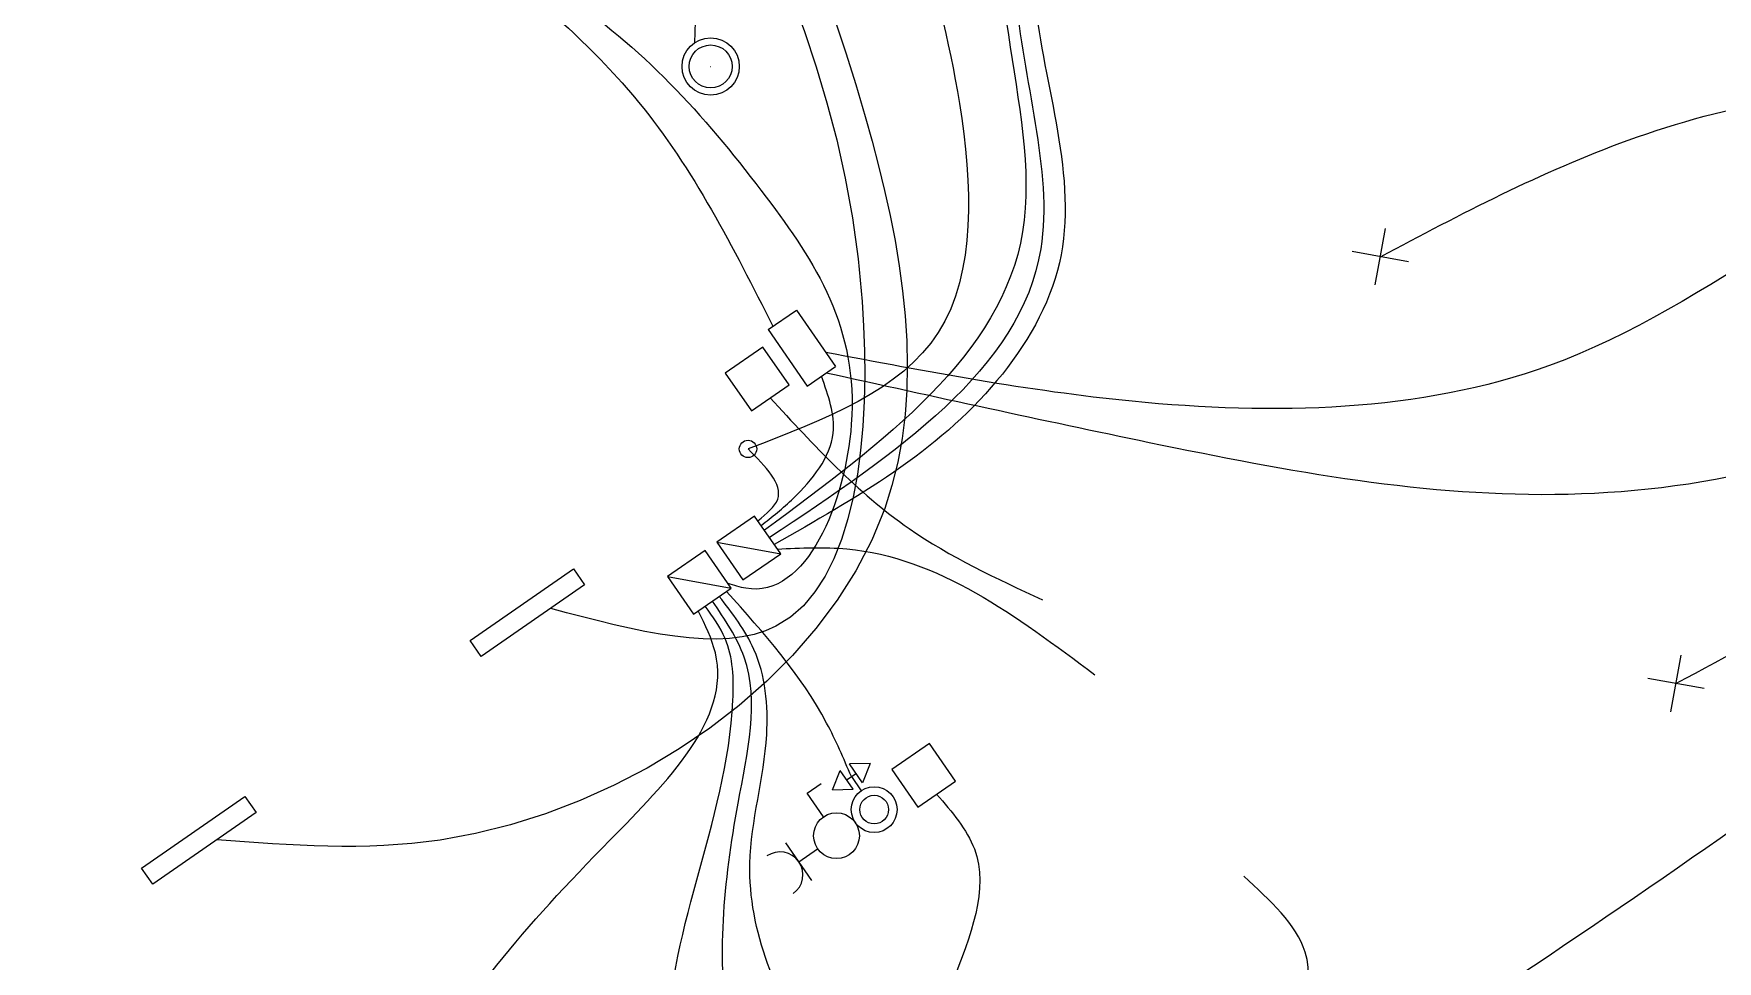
# Model space of a CAD drawing. Header units: metres. Extents: x 2747662.9 to 2747731.3, y 1250221.9 to 1250283.3.
# Drawn here: x 2747714.25 to 2747720.13, y 1250247 to 1250250.24 of the extents above; entities that cross this region are included whole.
import ezdxf

# ---------------------------------------------------------------- set-up
doc = ezdxf.new("R2010")
doc.units = ezdxf.units.M
doc.header["$MEASUREMENT"] = 0
doc.linetypes.add('EL_Boden', pattern=[900, 600, -300])
doc.layers.add('___elektro', color=7, linetype='Continuous')

msp = doc.modelspace()

# ---------------------------------------------------------------- linework, layer by layer
at = {"color": 30, "linetype": 'Continuous', "lineweight": 0, "true_color": 0xff8d1c}
msp.add_line((2747716.7493, 1250248.7896), (2747716.7493, 1250248.7896), dxfattribs=at)
msp.add_line((2747716.7493, 1250248.7896), (2747716.7493, 1250248.7896), dxfattribs=at)
for points in [[(2747715.7784, 1250248.1209), (2747716.1394, 1250248.3712)], [(2747716.1394, 1250248.3712), (2747716.1784, 1250248.3149)], [(2747716.1784, 1250248.3149), (2747715.8174, 1250248.0646)], [(2747715.8174, 1250248.0646), (2747715.7784, 1250248.1209)], [(2747714.6314, 1250247.3263), (2747714.9923, 1250247.5766)], [(2747714.9923, 1250247.5766), (2747715.0313, 1250247.5203)], [(2747715.0313, 1250247.5203), (2747714.6704, 1250247.27)], [(2747714.6704, 1250247.27), (2747714.6314, 1250247.3263)]]:
    msp.add_lwpolyline(points, dxfattribs=at)
msp.add_circle((2747716.7493, 1250248.7896), 0.0303, dxfattribs=at)
msp.add_circle((2747716.7493, 1250248.7896), 0.0303, dxfattribs=at)
at = {"color": 30, "linetype": 'EL_Boden', "lineweight": 0, "true_color": 0xff8d1c}
for points, knots in [([(2747716.2293, 1250252.3922), (2747716.3231, 1250252.1405), (2747716.417, 1250251.8889), (2747716.5158, 1250251.6416), (2747716.7384, 1250251.0847), (2747716.9864, 1250250.5499), (2747717.1589, 1250249.9503), (2747717.2895, 1250249.4963), (2747717.3768, 1250249.0051), (2747717.2268, 1250248.582), (2747717.0147, 1250247.9838), (2747716.3283, 1250247.5215), (2747715.6742, 1250247.4244), (2747715.4108, 1250247.3853), (2747715.1526, 1250247.4053), (2747714.8944, 1250247.4254)], [0, 0, 0, 0, 1, 1, 1, 2, 2, 2, 3, 3, 3, 4, 4, 4, 5, 5, 5, 5]), ([(2747716.1092, 1250252.3382), (2747716.2346, 1250251.9824), (2747716.3601, 1250251.6266), (2747716.5018, 1250251.2919), (2747716.7668, 1250250.6661), (2747717.0887, 1250250.1138), (2747717.1479, 1250249.3048), (2747717.1811, 1250248.8506), (2747717.1315, 1250248.3154), (2747716.847, 1250248.1709), (2747716.6556, 1250248.0736), (2747716.3578, 1250248.1532), (2747716.0601, 1250248.2328)], [0, 0, 0, 0, 1, 1, 1, 2, 2, 2, 3, 3, 3, 4, 4, 4, 4]), ([(2747717.3404, 1250250.6249), (2747717.396, 1250250.4226), (2747717.4516, 1250250.2204), (2747717.4876, 1250249.996), (2747717.5325, 1250249.7169), (2747717.547, 1250249.4037), (2747717.4139, 1250249.1959), (2747717.2848, 1250248.9944), (2747717.0171, 1250248.892), (2747716.7493, 1250248.7896)], [0, 0, 0, 0, 1, 1, 1, 2, 2, 2, 3, 3, 3, 3])]:
    msp.add_open_spline(points, degree=3, knots=knots, dxfattribs=at)
at = {"color": 30, "linetype": 'Continuous', "lineweight": 0, "true_color": 0xff8d1c}
for points, knots in [([(2747715.7958, 1250251.3137), (2747716.0155, 1250251.2937), (2747716.2351, 1250251.2738), (2747716.369, 1250251.1718), (2747716.592, 1250251.002), (2747716.5771, 1250250.6047), (2747716.5621, 1250250.2074)], [0, 0, 0, 0, 1, 1, 1, 2, 2, 2, 2]), ([(2747710.549, 1250247.0192), (2747710.5254, 1250247.0944), (2747710.5018, 1250247.1697), (2747710.49, 1250247.2435), (2747710.403, 1250247.7872), (2747710.954, 1250248.2547), (2747711.4106, 1250248.682), (2747711.8478, 1250249.0911), (2747712.1984, 1250249.4634), (2747712.5929, 1250249.8115), (2747713.1887, 1250250.3374), (2747713.8844, 1250250.8081), (2747714.5801, 1250251.2789)], [0, 0, 0, 0, 1, 1, 1, 2, 2, 2, 3, 3, 3, 4, 4, 4, 4]), ([(2747717.6964, 1250250.9881), (2747717.6694, 1250250.9713), (2747717.6424, 1250250.9546), (2747717.6274, 1250250.9308), (2747717.608, 1250250.9001), (2747717.6085, 1250250.8577), (2747717.6095, 1250250.8164), (2747717.6144, 1250250.6084), (2747717.6302, 1250250.4282), (2747717.6586, 1250250.2356), (2747717.6923, 1250250.0078), (2747717.7436, 1250249.7627), (2747717.7084, 1250249.5481), (2747717.6382, 1250249.1191), (2747717.2223, 1250248.8125), (2747716.8065, 1250248.5059)], [0, 0, 0, 0, 1, 1, 1, 2, 2, 2, 3, 3, 3, 4, 4, 4, 5, 5, 5, 5]), ([(2747717.7406, 1250250.9241), (2747717.7137, 1250250.9086), (2747717.6869, 1250250.8932), (2747717.6704, 1250250.8722), (2747717.629, 1250250.8196), (2747717.653, 1250250.7322), (2747717.6655, 1250250.6532), (2747717.6813, 1250250.5533), (2747717.6789, 1250250.4668), (2747717.6852, 1250250.3768), (2747717.7054, 1250250.0871), (2747717.8158, 1250249.7611), (2747717.7719, 1250249.4888), (2747717.7037, 1250249.0665), (2747717.2641, 1250248.7732), (2747716.8245, 1250248.48)], [0, 0, 0, 0, 1, 1, 1, 2, 2, 2, 3, 3, 3, 4, 4, 4, 5, 5, 5, 5]), ([(2747717.7848, 1250250.8601), (2747717.7578, 1250250.8422), (2747717.7308, 1250250.8243), (2747717.7163, 1250250.8008), (2747717.6869, 1250250.7532), (2747717.709, 1250250.6825), (2747717.7222, 1250250.6172), (2747717.7409, 1250250.5249), (2747717.742, 1250250.4431), (2747717.7505, 1250250.3593), (2747717.7807, 1250250.0609), (2747717.9047, 1250249.7358), (2747717.837, 1250249.4401), (2747717.8027, 1250249.2908), (2747717.7197, 1250249.149), (2747717.6189, 1250249.0282), (2747717.4101, 1250248.7778), (2747717.1254, 1250248.6172), (2747716.8407, 1250248.4566)], [0, 0, 0, 0, 1, 1, 1, 2, 2, 2, 3, 3, 3, 4, 4, 4, 5, 5, 5, 6, 6, 6, 6]), ([(2747715.8522, 1250250.4982), (2747716.0346, 1250250.3409), (2747716.2171, 1250250.1835), (2747716.3672, 1250250.0006), (2747716.5585, 1250249.7674), (2747716.6974, 1250249.4927), (2747716.8363, 1250249.2179)], [0, 0, 0, 0, 1, 1, 1, 2, 2, 2, 2]), ([(2747715.8686, 1250250.5097), (2747715.9564, 1250250.4618), (2747716.0442, 1250250.4139), (2747716.1272, 1250250.3589), (2747716.3973, 1250250.1804), (2747716.6173, 1250249.9279), (2747716.8131, 1250249.6685), (2747716.9834, 1250249.443), (2747717.1352, 1250249.2123), (2747717.1101, 1250248.8761), (2747717.09, 1250248.6054), (2747716.9552, 1250248.2664), (2747716.7413, 1250248.3033), (2747716.7211, 1250248.3068), (2747716.7003, 1250248.3136), (2747716.6795, 1250248.3204)], [0, 0, 0, 0, 1, 1, 1, 2, 2, 2, 3, 3, 3, 4, 4, 4, 5, 5, 5, 5]), ([(2747718.958, 1250249.461), (2747719.2389, 1250249.6094), (2747719.5197, 1250249.7577), (2747719.823, 1250249.8674), (2747720.171, 1250249.9933), (2747720.5486, 1250250.0683), (2747720.9087, 1250250.021), (2747721.1048, 1250249.9953), (2747721.2958, 1250249.9333), (2747721.4867, 1250249.8713)], [0, 0, 0, 0, 1, 1, 1, 2, 2, 2, 3, 3, 3, 3]), ([(2747721.6602, 1250249.9915), (2747721.6244, 1250249.9987), (2747721.5885, 1250250.006), (2747721.5525, 1250250.0095), (2747721.4308, 1250250.0215), (2747721.3071, 1250249.9913), (2747721.1884, 1250249.951), (2747720.5907, 1250249.7482), (2747720.1206, 1250249.2894), (2747719.5484, 1250249.081), (2747719.0975, 1250248.9167), (2747718.5831, 1250248.9078), (2747718.0907, 1250248.9562), (2747717.7261, 1250248.9921), (2747717.3735, 1250249.0595), (2747717.0209, 1250249.1268)], [0, 0, 0, 0, 1, 1, 1, 2, 2, 2, 3, 3, 3, 4, 4, 4, 5, 5, 5, 5]), ([(2747721.5715, 1250249.784), (2747721.5957, 1250249.7423), (2747721.6199, 1250249.7006), (2747721.6326, 1250249.6594), (2747721.7024, 1250249.4331), (2747721.4223, 1250249.2251), (2747721.15, 1250249.0675), (2747720.0769, 1250248.4465), (2747719.1255, 1250248.61), (2747718.1506, 1250248.8116), (2747717.7768, 1250248.8889), (2747717.3995, 1250248.9718), (2747717.0222, 1250249.0547)], [0, 0, 0, 0, 1, 1, 1, 2, 2, 2, 3, 3, 3, 4, 4, 4, 4]), ([(2747718.676, 1250246.4441), (2747719.2224, 1250246.8038), (2747719.7689, 1250247.1634), (2747720.2918, 1250247.5352), (2747720.7284, 1250247.8457), (2747721.1487, 1250248.1646), (2747721.4771, 1250248.6512), (2747721.672, 1250248.94), (2747721.8346, 1250249.2877), (2747721.7331, 1250249.5827), (2747721.7058, 1250249.662), (2747721.6595, 1250249.7374), (2747721.6131, 1250249.8129)], [0, 0, 0, 0, 1, 1, 1, 2, 2, 2, 3, 3, 3, 4, 4, 4, 4]), ([(2747719.9902, 1250247.9708), (2747720.3549, 1250248.1654), (2747720.7196, 1250248.36), (2747721.08, 1250248.6136), (2747721.344, 1250248.7993), (2747721.6057, 1250249.0166), (2747721.6805, 1250249.3193), (2747721.7029, 1250249.41), (2747721.7085, 1250249.5084), (2747721.6841, 1250249.5969), (2747721.6647, 1250249.6672), (2747721.6263, 1250249.7313), (2747721.5879, 1250249.7954)], [0, 0, 0, 0, 1, 1, 1, 2, 2, 2, 3, 3, 3, 4, 4, 4, 4]), ([(2747716.7951, 1250248.5222), (2747716.833, 1250248.5524), (2747716.8709, 1250248.5825), (2747716.9077, 1250248.6177), (2747716.9743, 1250248.6811), (2747717.0374, 1250248.7607), (2747717.0467, 1250248.8453), (2747717.0538, 1250248.9094), (2747717.0298, 1250248.9764), (2747717.0059, 1250249.0434)], [0, 0, 0, 0, 1, 1, 1, 2, 2, 2, 3, 3, 3, 3]), ([(2747716.8269, 1250248.9681), (2747716.979, 1250248.8028), (2747717.131, 1250248.6376), (2747717.3116, 1250248.5121), (2747717.4551, 1250248.4124), (2747717.6167, 1250248.3378), (2747717.7782, 1250248.2632)], [0, 0, 0, 0, 1, 1, 1, 2, 2, 2, 2]), ([(2747716.7838, 1250248.5387), (2747716.8135, 1250248.5631), (2747716.8433, 1250248.5876), (2747716.8529, 1250248.6142), (2747716.8718, 1250248.6671), (2747716.8106, 1250248.7283), (2747716.7493, 1250248.7896)], [0, 0, 0, 0, 1, 1, 1, 2, 2, 2, 2]), ([(2747716.8521, 1250248.4402), (2747716.9339, 1250248.4441), (2747717.0157, 1250248.448), (2747717.0948, 1250248.4408), (2747717.4116, 1250248.4122), (2747717.6863, 1250248.2067), (2747717.961, 1250248.0013)], [0, 0, 0, 0, 1, 1, 1, 2, 2, 2, 2]), ([(2747716.6786, 1250245.9357), (2747716.5793, 1250246.1837), (2747716.48, 1250246.4317), (2747716.4706, 1250246.6793), (2747716.4554, 1250247.0814), (2747716.6773, 1250247.4825), (2747716.6967, 1250247.9127), (2747716.7001, 1250247.9869), (2747716.6974, 1250248.062), (2747716.6698, 1250248.1274), (2747716.6528, 1250248.1677), (2747716.6263, 1250248.2043), (2747716.5998, 1250248.2409)], [0, 0, 0, 0, 1, 1, 1, 2, 2, 2, 3, 3, 3, 4, 4, 4, 4]), ([(2747718.4997, 1250244.3537), (2747718.2761, 1250244.581), (2747718.0525, 1250244.8084), (2747717.8189, 1250245.0467), (2747717.3261, 1250245.5493), (2747716.7886, 1250246.1006), (2747716.6816, 1250246.7514), (2747716.6397, 1250247.0063), (2747716.6638, 1250247.2766), (2747716.7149, 1250247.5535), (2747716.7473, 1250247.7293), (2747716.7906, 1250247.9078), (2747716.7358, 1250248.0625), (2747716.7117, 1250248.1309), (2747716.6684, 1250248.1947), (2747716.6251, 1250248.2584)], [0, 0, 0, 0, 1, 1, 1, 2, 2, 2, 3, 3, 3, 4, 4, 4, 5, 5, 5, 5]), ([(2747718.8267, 1250245.3963), (2747718.616, 1250245.511), (2747718.4054, 1250245.6257), (2747718.1916, 1250245.7424), (2747717.742, 1250245.9875), (2747717.2783, 1250246.241), (2747716.9862, 1250246.6696), (2747716.8496, 1250246.8699), (2747716.7505, 1250247.1084), (2747716.7559, 1250247.342), (2747716.7594, 1250247.4912), (2747716.8054, 1250247.6385), (2747716.8145, 1250247.7923), (2747716.8204, 1250247.8941), (2747716.8102, 1250247.9988), (2747716.7701, 1250248.0895), (2747716.7406, 1250248.1564), (2747716.6948, 1250248.2158), (2747716.6491, 1250248.2751)], [0, 0, 0, 0, 1, 1, 1, 2, 2, 2, 3, 3, 3, 4, 4, 4, 5, 5, 5, 6, 6, 6, 6]), ([(2747717.1103, 1250247.6458), (2747717.0832, 1250247.7091), (2747717.0561, 1250247.7723), (2747717.024, 1250247.8325), (2747716.9339, 1250248.0018), (2747716.8041, 1250248.1472), (2747716.6744, 1250248.2926)], [0, 0, 0, 0, 1, 1, 1, 2, 2, 2, 2]), ([(2747715.3939, 1250245.2281), (2747715.4132, 1250245.6909), (2747715.4326, 1250246.1537), (2747715.5959, 1250246.5361), (2747715.7331, 1250246.8576), (2747715.9722, 1250247.1222), (2747716.2671, 1250247.4237), (2747716.4659, 1250247.6271), (2747716.6902, 1250247.8472), (2747716.6353, 1250248.0775), (2747716.6238, 1250248.1261), (2747716.5998, 1250248.1752), (2747716.5758, 1250248.2243)], [0, 0, 0, 0, 1, 1, 1, 2, 2, 2, 3, 3, 3, 4, 4, 4, 4]), ([(2747717.4082, 1250247.5845), (2747717.4614, 1250247.5227), (2747717.5146, 1250247.461), (2747717.5399, 1250247.3931), (2747717.5917, 1250247.254), (2747717.5267, 1250247.089), (2747717.4617, 1250246.924)], [0, 0, 0, 0, 1, 1, 1, 2, 2, 2, 2]), ([(2747718.5813, 1250246.5675), (2747718.6597, 1250246.7317), (2747718.738, 1250246.896), (2747718.695, 1250247.033), (2747718.6644, 1250247.1304), (2747718.5726, 1250247.214), (2747718.4807, 1250247.2976)], [0, 0, 0, 0, 1, 1, 1, 2, 2, 2, 2])]:
    msp.add_open_spline(points, degree=3, knots=knots, dxfattribs=at)
at = {"layer": '___elektro', "color": 30, "linetype": 'Continuous', "lineweight": 0, "true_color": 0xff8d1c}
for p, q in [((2747716.562, 1250250.2073), (2747716.562, 1250250.2074)), ((2747716.7011, 1250250.1821), (2747716.7012, 1250250.1821)), ((2747716.6189, 1250250.1251), (2747716.619, 1250250.1252)), ((2747716.5367, 1250250.0682), (2747716.5367, 1250250.0682)), ((2747716.5367, 1250250.0682), (2747716.5367, 1250250.0682)), ((2747716.6759, 1250250.0429), (2747716.6759, 1250250.043)), ((2747718.9401, 1250249.3624), (2747718.9758, 1250249.5592)), ((2747719.0563, 1250249.4429), (2747718.8595, 1250249.4787)), ((2747718.9579, 1250249.4608), (2747718.958, 1250249.4608)), ((2747716.8198, 1250249.2064), (2747716.9184, 1250249.2748)), ((2747716.8691, 1250249.2406), (2747716.8691, 1250249.2406)), ((2747716.8855, 1250249.252), (2747716.8856, 1250249.252)), ((2747716.902, 1250249.2634), (2747716.902, 1250249.2634)), ((2747716.9184, 1250249.2748), (2747717.0551, 1250249.0775)), ((2747716.9298, 1250249.2583), (2747716.9299, 1250249.2584)), ((2747716.9412, 1250249.2419), (2747716.9412, 1250249.2419)), ((2747716.8198, 1250249.2064), (2747716.9564, 1250249.0091)), ((2747716.8312, 1250249.19), (2747716.8312, 1250249.19)), ((2747716.8362, 1250249.2178), (2747716.8363, 1250249.2179)), ((2747716.8527, 1250249.2292), (2747716.8527, 1250249.2292)), ((2747716.9526, 1250249.2254), (2747716.9526, 1250249.2255)), ((2747716.964, 1250249.209), (2747716.964, 1250249.209)), ((2747716.9754, 1250249.1926), (2747716.9754, 1250249.1926)), ((2747716.8015, 1250249.1451), (2747716.6699, 1250249.054)), ((2747716.8926, 1250249.0136), (2747716.8015, 1250249.1451)), ((2747716.8128, 1250249.1286), (2747716.8129, 1250249.1287)), ((2747716.8426, 1250249.1736), (2747716.8426, 1250249.1736)), ((2747716.8539, 1250249.1571), (2747716.854, 1250249.1571)), ((2747716.8653, 1250249.1407), (2747716.8654, 1250249.1407)), ((2747716.8767, 1250249.1242), (2747716.8768, 1250249.1243)), ((2747716.9868, 1250249.1761), (2747716.9868, 1250249.1761)), ((2747716.9981, 1250249.1597), (2747716.9982, 1250249.1597)), ((2747717.0095, 1250249.1432), (2747717.0096, 1250249.1433)), ((2747717.0209, 1250249.1268), (2747717.021, 1250249.1268)), ((2747716.8881, 1250249.1078), (2747716.8882, 1250249.1078)), ((2747716.8995, 1250249.0914), (2747716.8995, 1250249.0914)), ((2747716.9109, 1250249.0749), (2747716.9109, 1250249.0749)), ((2747716.9564, 1250249.0091), (2747717.0551, 1250249.0775)), ((2747717.0323, 1250249.1104), (2747717.0324, 1250249.1104)), ((2747717.0386, 1250249.0661), (2747717.0387, 1250249.0661)), ((2747717.0437, 1250249.0939), (2747717.0437, 1250249.0939)), ((2747716.6699, 1250249.054), (2747716.761, 1250248.9224)), ((2747716.761, 1250248.9224), (2747716.8926, 1250249.0136)), ((2747716.9223, 1250249.0585), (2747716.9223, 1250249.0585)), ((2747716.9337, 1250249.042), (2747716.9337, 1250249.0421)), ((2747716.9451, 1250249.0256), (2747716.9451, 1250249.0256)), ((2747716.9729, 1250249.0205), (2747716.9729, 1250249.0206)), ((2747716.9893, 1250249.0319), (2747716.9894, 1250249.032)), ((2747717.0058, 1250249.0433), (2747717.0058, 1250249.0433)), ((2747717.0222, 1250249.0547), (2747717.0222, 1250249.0547)), ((2747716.7722, 1250248.555), (2747716.6407, 1250248.4639)), ((2747716.7558, 1250248.5436), (2747716.7558, 1250248.5437)), ((2747716.8634, 1250248.4235), (2747716.7722, 1250248.555)), ((2747716.7836, 1250248.5386), (2747716.7837, 1250248.5386)), ((2747716.6572, 1250248.4753), (2747716.6572, 1250248.4753)), ((2747716.6736, 1250248.4867), (2747716.6736, 1250248.4867)), ((2747716.69, 1250248.4981), (2747716.6901, 1250248.4981)), ((2747716.7065, 1250248.5095), (2747716.7065, 1250248.5095)), ((2747716.7229, 1250248.5209), (2747716.723, 1250248.5209)), ((2747716.7394, 1250248.5323), (2747716.7394, 1250248.5323)), ((2747716.795, 1250248.5221), (2747716.7951, 1250248.5222)), ((2747716.8064, 1250248.5057), (2747716.8065, 1250248.5057)), ((2747716.8178, 1250248.4893), (2747716.8178, 1250248.4893)), ((2747716.5996, 1250248.4354), (2747716.4681, 1250248.3443)), ((2747716.5832, 1250248.4241), (2747716.5832, 1250248.4241)), ((2747716.6907, 1250248.3039), (2747716.5996, 1250248.4354)), ((2747716.611, 1250248.419), (2747716.611, 1250248.419)), ((2747716.6407, 1250248.4639), (2747716.7318, 1250248.3324)), ((2747716.6407, 1250248.4639), (2747716.8634, 1250248.4235)), ((2747716.6521, 1250248.4475), (2747716.6521, 1250248.4475)), ((2747716.6635, 1250248.431), (2747716.6635, 1250248.4311)), ((2747716.7318, 1250248.3324), (2747716.8634, 1250248.4235)), ((2747716.8292, 1250248.4728), (2747716.8292, 1250248.4729)), ((2747716.8406, 1250248.4564), (2747716.8406, 1250248.4564)), ((2747716.852, 1250248.4399), (2747716.852, 1250248.44)), ((2747716.501, 1250248.3671), (2747716.501, 1250248.3671)), ((2747716.5174, 1250248.3785), (2747716.5175, 1250248.3785)), ((2747716.5339, 1250248.3899), (2747716.5339, 1250248.3899)), ((2747716.5503, 1250248.4013), (2747716.5503, 1250248.4013)), ((2747716.5667, 1250248.4127), (2747716.5668, 1250248.4127)), ((2747716.6224, 1250248.4026), (2747716.6224, 1250248.4026)), ((2747716.6338, 1250248.3861), (2747716.6338, 1250248.3862)), ((2747716.6452, 1250248.3697), (2747716.6452, 1250248.3697)), ((2747716.6749, 1250248.4146), (2747716.6749, 1250248.4146)), ((2747716.6863, 1250248.3982), (2747716.6863, 1250248.3982)), ((2747716.6977, 1250248.3817), (2747716.6977, 1250248.3817)), ((2747716.7091, 1250248.3653), (2747716.7091, 1250248.3653)), ((2747716.7811, 1250248.3666), (2747716.7812, 1250248.3666)), ((2747716.7976, 1250248.3779), (2747716.7976, 1250248.378)), ((2747716.814, 1250248.3893), (2747716.8141, 1250248.3894)), ((2747716.8305, 1250248.4007), (2747716.8305, 1250248.4008)), ((2747716.8469, 1250248.4121), (2747716.847, 1250248.4121)), ((2747716.4681, 1250248.3443), (2747716.5592, 1250248.2128)), ((2747716.4681, 1250248.3443), (2747716.6907, 1250248.3039)), ((2747716.4795, 1250248.3279), (2747716.4795, 1250248.3279)), ((2747716.4845, 1250248.3557), (2747716.4846, 1250248.3558)), ((2747716.4909, 1250248.3115), (2747716.4909, 1250248.3115)), ((2747716.5592, 1250248.2128), (2747716.6907, 1250248.3039)), ((2747716.6566, 1250248.3532), (2747716.6566, 1250248.3533)), ((2747716.6679, 1250248.3368), (2747716.668, 1250248.3368)), ((2747716.6793, 1250248.3204), (2747716.6794, 1250248.3204)), ((2747716.7204, 1250248.3488), (2747716.7205, 1250248.3489)), ((2747716.7483, 1250248.3438), (2747716.7483, 1250248.3438)), ((2747716.7647, 1250248.3552), (2747716.7647, 1250248.3552)), ((2747716.5023, 1250248.295), (2747716.5023, 1250248.295)), ((2747716.5136, 1250248.2786), (2747716.5137, 1250248.2786)), ((2747716.525, 1250248.2621), (2747716.5251, 1250248.2622)), ((2747716.5364, 1250248.2457), (2747716.5365, 1250248.2457)), ((2747716.6085, 1250248.247), (2747716.6086, 1250248.247)), ((2747716.625, 1250248.2584), (2747716.625, 1250248.2584)), ((2747716.6414, 1250248.2698), (2747716.6414, 1250248.2698)), ((2747716.6578, 1250248.2811), (2747716.6579, 1250248.2812)), ((2747716.6743, 1250248.2925), (2747716.6743, 1250248.2926)), ((2747716.5478, 1250248.2293), (2747716.5479, 1250248.2293)), ((2747716.5756, 1250248.2242), (2747716.5757, 1250248.2242)), ((2747716.5921, 1250248.2356), (2747716.5921, 1250248.2356)), ((2747719.9722, 1250247.8724), (2747720.0079, 1250248.0692)), ((2747720.0884, 1250247.953), (2747719.8916, 1250247.9887)), ((2747719.99, 1250247.9708), (2747719.9901, 1250247.9709)), ((2747717.3828, 1250247.7615), (2747717.2512, 1250247.6703)), ((2747717.4739, 1250247.6299), (2747717.3828, 1250247.7615)), ((2747717.0444, 1250247.6001), (2747717.071, 1250247.6671)), ((2747717.1165, 1250247.6014), (2747717.071, 1250247.6671)), ((2747717.0938, 1250247.6343), (2747717.1267, 1250247.657)), ((2747717.176, 1250247.6912), (2747717.1039, 1250247.6899)), ((2747717.1494, 1250247.6242), (2747717.1039, 1250247.6899)), ((2747717.176, 1250247.6912), (2747717.1494, 1250247.6242)), ((2747717.2512, 1250247.6703), (2747717.3424, 1250247.5388)), ((2747717.2677, 1250247.6817), (2747717.2677, 1250247.6818)), ((2747716.9559, 1250247.5874), (2747717.0052, 1250247.6216)), ((2747717.0444, 1250247.6001), (2747717.1165, 1250247.6014)), ((2747717.1102, 1250247.6456), (2747717.1444, 1250247.5963)), ((2747717.1444, 1250247.5963), (2747717.1444, 1250247.5963)), ((2747717.3424, 1250247.5388), (2747717.4739, 1250247.6299)), ((2747717.0129, 1250247.5052), (2747716.9559, 1250247.5874)), ((2747717.2557, 1250247.5761), (2747717.2557, 1250247.5761)), ((2747717.0129, 1250247.5052), (2747717.0129, 1250247.5052)), ((2747717.1242, 1250247.485), (2747717.1242, 1250247.485)), ((2747717.1242, 1250247.485), (2747717.1242, 1250247.485)), ((2747717.2355, 1250247.4648), (2747717.2355, 1250247.4648)), ((2747716.9724, 1250247.2826), (2747716.8813, 1250247.4141)), ((2747716.9269, 1250247.3483), (2747716.9926, 1250247.3939)), ((2747716.9926, 1250247.3939), (2747716.9927, 1250247.3939)), ((2747717.104, 1250247.3737), (2747717.104, 1250247.3737))]:
    msp.add_line(p, q, dxfattribs=at)
for points in [[(2747715.7784, 1250248.1209), (2747716.1394, 1250248.3712), (2747716.1784, 1250248.3149), (2747715.8174, 1250248.0646)], [(2747714.6314, 1250247.3263), (2747714.9923, 1250247.5766), (2747715.0313, 1250247.5203), (2747714.6704, 1250247.27)]]:
    msp.add_lwpolyline(points, close=True, dxfattribs=at)
for centre, radius in [((2747716.6189, 1250250.1251), 0.1), ((2747716.6189, 1250250.1251), 0.075), ((2747717.1899, 1250247.5306), 0.08), ((2747717.1899, 1250247.5306), 0.05), ((2747717.0584, 1250247.4394), 0.08)]:
    msp.add_circle(centre, radius, dxfattribs=at)
msp.add_arc((2747716.8611, 1250247.3028), 0.08, 304.7099, 124.70989, dxfattribs=at)

doc.saveas('drawing.dxf')
